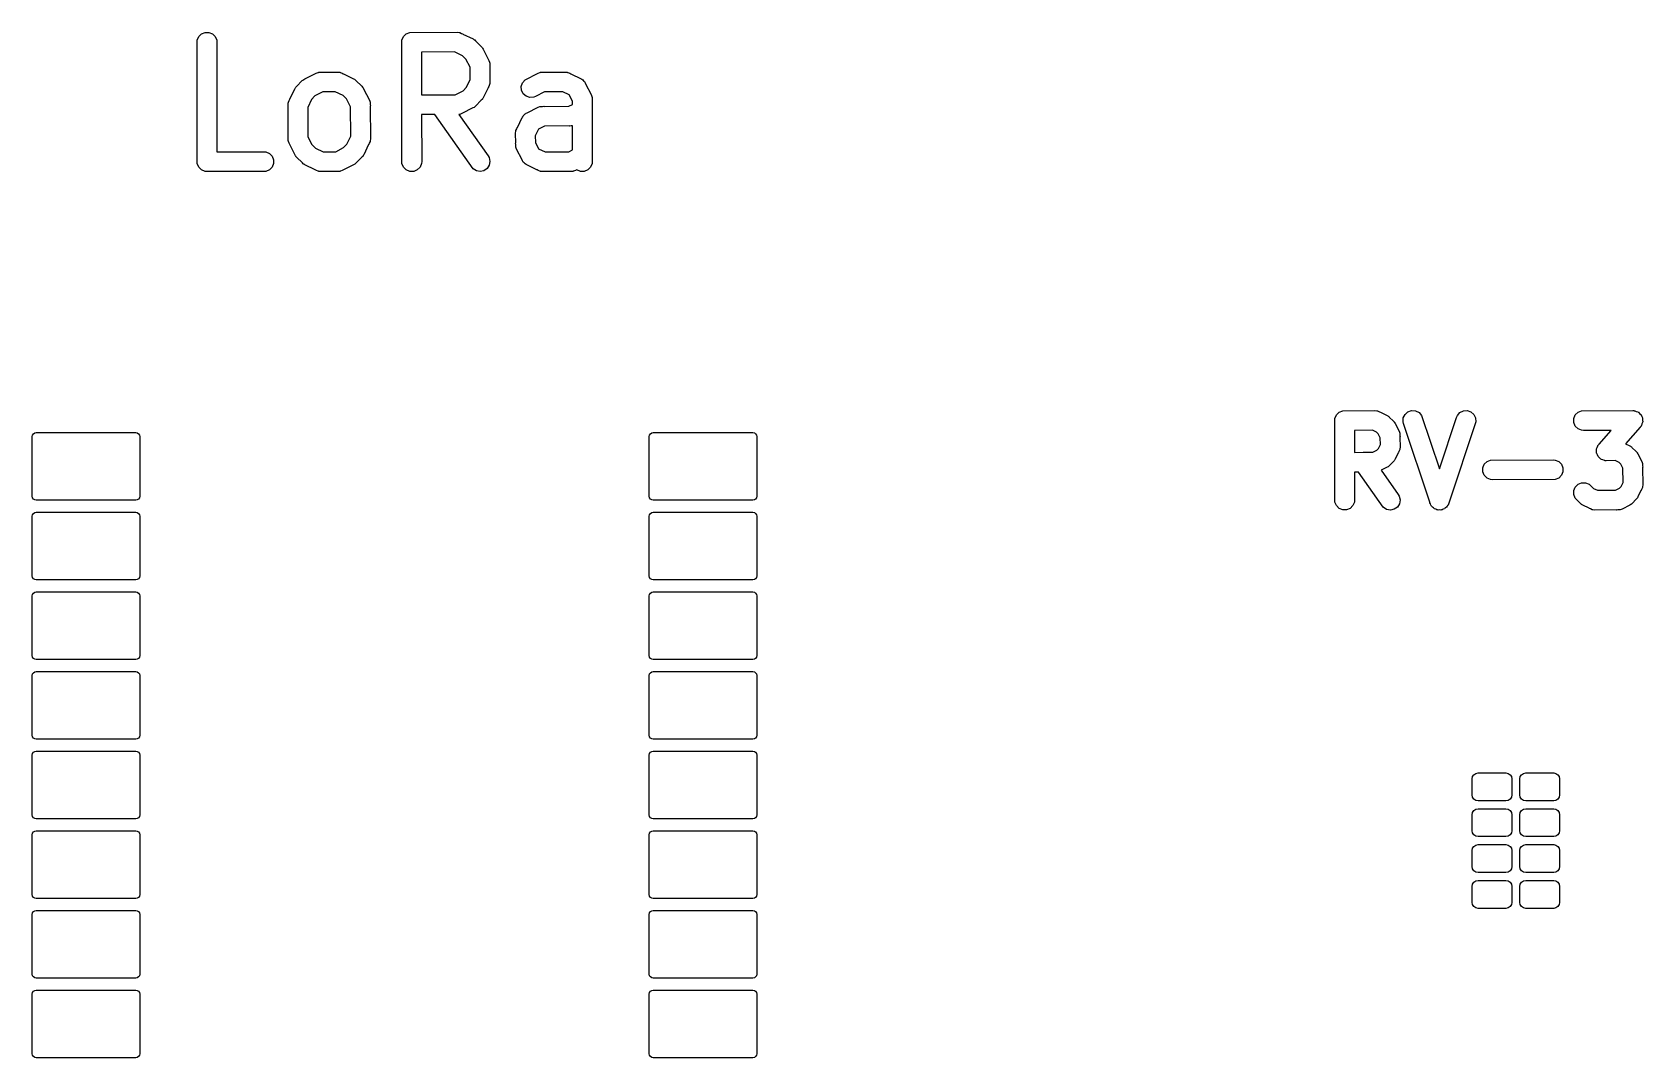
# Model space of a CAD drawing. Extents: x 63.6 to 142.2, y 84.8 to 149.3.
# Drawn here: x 63.56 to 104.01, y 123.51 to 149.26 of the extents above; entities that cross this region are included whole.
import ezdxf

# ---------------------------------------------------------------- set-up
doc = ezdxf.new("R2010")
doc.units = 0
doc.layers.add('BLACK', color=7, linetype='CONTINUOUS')

msp = doc.modelspace()

# ---------------------------------------------------------------- linework, layer by layer
at = {"layer": 'BLACK', "linetype": 'CONTINUOUS'}
for p, q in [((67.696832, 149.011343), (67.701636, 149.060116)), ((67.701636, 145.96257), (67.696832, 149.011343)), ((67.701636, 149.060116), (67.738965, 149.150236)), ((67.738965, 149.150236), (67.807939, 149.21921)), ((67.807939, 149.21921), (67.898059, 149.256539)), ((67.898059, 149.256539), (67.995605, 149.256539)), ((67.995605, 149.256539), (68.085725, 149.21921)), ((68.085725, 149.21921), (68.154699, 149.150236)), ((68.154699, 149.150236), (68.192028, 149.060116)), ((68.192028, 149.060116), (68.196444, 146.25751)), ((72.839689, 149.011343), (72.844493, 149.060116)), ((72.844493, 145.96257), (72.839689, 149.011343)), ((72.844493, 149.060116), (72.881822, 149.150236)), ((72.881822, 149.150236), (72.950796, 149.21921)), ((72.950796, 149.21921), (73.040916, 149.256539)), ((73.040916, 149.256539), (74.232546, 149.261343)), ((74.232546, 149.261343), (74.281319, 149.256539)), ((74.281319, 149.256539), (74.289617, 149.253102)), ((74.289617, 149.253102), (74.298577, 149.252465)), ((74.298577, 149.252465), (74.342762, 149.231089)), ((74.342762, 149.231089), (74.371439, 149.21921)), ((74.371439, 149.21921), (74.375304, 149.215345)), ((74.375304, 149.215345), (74.630064, 149.092093)), ((74.630064, 149.092093), (74.651056, 149.078879)), ((74.651056, 149.078879), (74.657153, 149.076353)), ((74.657153, 149.076353), (74.661095, 149.072559)), ((74.661095, 149.072559), (74.67154, 149.065984)), ((74.67154, 149.065984), (74.689783, 149.044949)), ((74.689783, 149.044949), (74.837894, 148.902406)), ((74.837894, 148.902406), (74.853627, 148.883235)), ((74.853627, 148.883235), (74.858616, 148.878908)), ((74.858616, 148.878908), (74.861056, 148.874182)), ((74.861056, 148.874182), (74.868985, 148.864521)), ((74.166325, 148.765684), (73.335354, 148.762334)), ((73.335354, 148.762334), (73.337049, 147.686305)), ((74.363979, 148.67006), (74.166325, 148.765684)), ((74.452432, 148.584932), (74.363979, 148.67006)), ((74.554504, 148.387277), (74.452432, 148.584932)), ((74.868985, 148.864521), (74.880897, 148.835761)), ((74.880897, 148.835761), (75.027582, 148.551718)), ((75.027582, 148.551718), (75.045097, 148.505946)), ((75.045097, 148.505946), (75.045733, 148.496987)), ((75.045733, 148.496987), (75.049171, 148.488688)), ((75.049171, 148.488688), (75.04964, 148.442012)), ((70.341483, 148.045262), (70.360654, 148.060996)), ((70.360654, 148.060996), (70.364981, 148.065984)), ((70.364981, 148.065984), (70.369707, 148.068425)), ((70.369707, 148.068425), (70.379368, 148.076353)), ((70.379368, 148.076353), (70.408128, 148.088267)), ((70.408128, 148.088267), (70.692172, 148.23495)), ((70.692172, 148.23495), (70.737944, 148.252465)), ((70.737944, 148.252465), (70.746903, 148.253102)), ((70.746903, 148.253102), (70.755202, 148.256539)), ((70.755202, 148.256539), (70.801878, 148.257009)), ((70.801878, 148.257009), (70.835244, 148.25938)), ((70.835244, 148.25938), (70.841171, 148.257405)), ((70.841171, 148.257405), (71.232546, 148.261343)), ((71.232546, 148.261343), (71.281319, 148.256539)), ((71.281319, 148.256539), (71.289617, 148.253102)), ((71.289617, 148.253102), (71.298577, 148.252465)), ((71.298577, 148.252465), (71.342761, 148.231089)), ((71.342761, 148.231089), (71.371439, 148.21921)), ((71.371439, 148.21921), (71.375304, 148.215345)), ((71.375304, 148.215345), (71.630063, 148.092093)), ((71.630063, 148.092093), (71.651052, 148.07888)), ((71.651052, 148.07888), (71.657151, 148.076354)), ((71.657151, 148.076354), (71.661094, 148.072559)), ((71.661094, 148.072559), (71.671539, 148.065984)), ((71.671539, 148.065984), (71.689781, 148.044951)), ((74.46269, 147.87991), (74.557635, 148.07616)), ((74.557635, 148.07616), (74.554504, 148.387277)), ((75.04964, 148.442012), (75.052012, 148.408646)), ((75.052012, 148.408646), (75.050036, 148.402719)), ((75.050036, 148.402719), (75.053975, 148.011343)), ((75.872499, 147.992293), (75.93641, 148.065984)), ((75.93641, 148.065984), (76.263601, 148.23495)), ((76.263601, 148.23495), (76.309373, 148.252465)), ((76.309373, 148.252465), (76.318332, 148.253102)), ((76.318332, 148.253102), (76.326631, 148.256539)), ((76.326631, 148.256539), (76.371598, 148.256888)), ((76.371598, 148.256888), (76.406673, 148.25938)), ((76.406673, 148.25938), (76.413184, 148.25721)), ((76.413184, 148.25721), (76.946832, 148.261343)), ((76.946832, 148.261343), (76.995605, 148.256539)), ((76.995605, 148.256539), (77.003903, 148.253102)), ((77.003903, 148.253102), (77.012863, 148.252465)), ((77.012863, 148.252465), (77.057047, 148.231089)), ((77.057047, 148.231089), (77.085725, 148.21921)), ((77.085725, 148.21921), (77.08959, 148.215345)), ((77.08959, 148.215345), (77.344349, 148.092093)), ((77.344349, 148.092093), (77.352503, 148.08696)), ((77.352503, 148.08696), (77.356352, 148.085677)), ((77.356352, 148.085677), (77.361145, 148.08152)), ((77.361145, 148.08152), (77.385825, 148.065984)), ((77.385825, 148.065984), (77.406364, 148.042303)), ((70.028544, 147.582674), (70.151796, 147.837432)), ((70.151796, 147.837432), (70.16501, 147.858425)), ((70.16501, 147.858425), (70.167536, 147.864521)), ((70.167536, 147.864521), (70.17133, 147.868464)), ((70.17133, 147.868464), (70.177905, 147.878908)), ((70.177905, 147.878908), (70.19894, 147.897152)), ((70.19894, 147.897152), (70.341483, 148.045262)), ((70.658957, 147.659801), (70.573829, 147.571348)), ((70.856613, 147.761873), (70.658957, 147.659801)), ((71.167729, 147.765004), (70.856613, 147.761873)), ((71.36398, 147.670059), (71.167729, 147.765004)), ((71.452432, 147.584932), (71.36398, 147.670059)), ((71.689781, 148.044951), (71.837894, 147.902406)), ((71.837894, 147.902406), (71.853628, 147.883234)), ((71.853628, 147.883234), (71.858616, 147.878908)), ((71.858616, 147.878908), (71.861055, 147.874184)), ((71.861055, 147.874184), (71.868985, 147.864522)), ((71.868985, 147.864522), (71.880899, 147.835757)), ((71.880899, 147.835757), (72.027582, 147.551718)), ((73.337049, 147.686305), (73.790784, 147.688135)), ((73.790784, 147.688135), (73.798557, 147.689856)), ((73.798557, 147.689856), (73.807922, 147.688204)), ((73.807922, 147.688204), (74.180527, 147.689706)), ((74.180527, 147.689706), (74.377564, 147.791458)), ((74.377564, 147.791458), (74.46269, 147.87991)), ((75.007976, 147.868585), (74.884725, 147.613826)), ((75.011842, 147.87245), (75.007976, 147.868585)), ((75.02372, 147.901128), (75.011842, 147.87245)), ((75.045097, 147.945312), (75.02372, 147.901128)), ((75.045733, 147.954272), (75.045097, 147.945312)), ((75.049171, 147.96257), (75.045733, 147.954272)), ((75.053975, 148.011343), (75.049171, 147.96257)), ((75.841652, 147.899755), (75.872499, 147.992293)), ((75.848567, 147.802455), (75.841652, 147.899755)), ((75.892191, 147.715207), (75.848567, 147.802455)), ((75.965882, 147.651296), (75.892191, 147.715207)), ((76.427802, 147.761749), (76.201492, 147.644879)), ((76.88148, 147.765264), (76.427802, 147.761749)), ((77.045483, 147.685919), (76.88148, 147.765264)), ((77.125557, 147.530861), (77.045483, 147.685919)), ((77.406364, 148.042303), (77.430044, 148.021765)), ((77.430044, 148.021765), (77.43868, 148.005042)), ((77.43868, 148.005042), (77.449737, 147.992293)), ((77.449737, 147.992293), (77.457881, 147.967861)), ((77.457881, 147.967861), (77.59901, 147.694576)), ((77.59901, 147.694576), (77.616526, 147.648804)), ((69.982546, 147.439915), (69.98735, 147.488688)), ((69.986887, 146.621178), (69.982546, 147.439915)), ((69.98735, 147.488688), (69.990787, 147.496987)), ((69.990787, 147.496987), (69.991424, 147.505946)), ((69.991424, 147.505946), (70.0128, 147.550131)), ((70.0128, 147.550131), (70.024679, 147.578808)), ((70.024679, 147.578808), (70.028544, 147.582674)), ((70.573829, 147.571348), (70.47835, 147.373994)), ((70.47835, 147.373994), (70.482269, 146.634921)), ((71.554251, 147.387767), (71.452432, 147.584932)), ((71.55817, 146.648694), (71.554251, 147.387767)), ((72.027582, 147.551718), (72.045097, 147.505946)), ((72.045097, 147.505946), (72.045733, 147.496987)), ((72.045733, 147.496987), (72.049171, 147.488688)), ((72.049171, 147.488688), (72.0494, 147.445391)), ((72.0494, 147.445391), (72.052012, 147.408646)), ((72.052012, 147.408646), (72.049633, 147.40151)), ((72.049633, 147.40151), (72.053975, 146.582772)), ((74.628392, 147.362992), (74.344349, 147.216308)), ((74.657153, 147.374905), (74.628392, 147.362992)), ((74.666814, 147.382834), (74.657153, 147.374905)), ((74.67154, 147.385274), (74.666814, 147.382834)), ((74.675865, 147.390262), (74.67154, 147.385274)), ((74.695038, 147.405995), (74.675865, 147.390262)), ((74.837581, 147.554108), (74.695038, 147.405995)), ((74.858616, 147.57235), (74.837581, 147.554108)), ((74.86519, 147.582795), (74.858616, 147.57235)), ((74.868985, 147.586737), (74.86519, 147.582795)), ((74.87151, 147.592834), (74.868985, 147.586737)), ((74.884725, 147.613826), (74.87151, 147.592834)), ((76.05842, 147.620449), (75.965882, 147.651296)), ((75.990315, 147.236679), (76.263601, 147.377807)), ((76.15572, 147.627364), (76.05842, 147.620449)), ((76.201492, 147.644879), (76.15572, 147.627364)), ((76.263601, 147.377807), (76.309373, 147.395322)), ((76.309373, 147.395322), (76.318332, 147.395959)), ((76.318332, 147.395959), (76.326631, 147.399396)), ((76.326631, 147.399396), (76.370592, 147.399673)), ((76.370592, 147.399673), (76.406673, 147.402237)), ((76.406673, 147.402237), (76.413554, 147.399944)), ((76.413554, 147.399944), (77.037438, 147.403872)), ((77.037438, 147.403872), (77.125799, 147.449503)), ((77.125799, 147.449503), (77.125557, 147.530861)), ((77.616526, 147.648804), (77.617162, 147.639844)), ((77.617162, 147.639844), (77.6206, 147.631545)), ((77.6206, 147.631545), (77.620723, 147.589735)), ((77.620723, 147.589735), (77.623441, 147.551504)), ((77.623441, 147.551504), (77.62086, 147.543762)), ((77.62086, 147.543762), (77.621608, 147.291581)), ((77.621608, 147.291581), (77.623441, 147.265789)), ((77.623441, 147.265789), (77.621699, 147.260566)), ((77.621699, 147.260566), (77.625404, 146.011343)), ((73.672583, 147.192265), (73.33783, 147.190916)), ((73.33783, 147.190916), (73.339689, 146.011343)), ((74.631072, 145.830776), (73.672583, 147.192265)), ((74.281319, 147.194719), (74.276628, 147.194701)), ((74.276628, 147.194701), (75.008783, 146.154709)), ((74.289617, 147.198157), (74.281319, 147.194719)), ((74.298577, 147.198793), (74.289617, 147.198157)), ((74.344349, 147.216308), (74.298577, 147.198793)), ((75.727086, 146.835845), (75.738965, 146.864522)), ((75.738965, 146.864522), (75.74283, 146.868388)), ((75.74283, 146.868388), (75.866082, 147.123146)), ((75.866082, 147.123146), (75.871216, 147.131303)), ((75.871216, 147.131303), (75.872499, 147.13515)), ((75.872499, 147.13515), (75.876655, 147.139943)), ((75.876655, 147.139943), (75.892191, 147.164622)), ((75.892191, 147.164622), (75.915873, 147.185162)), ((75.915873, 147.185162), (75.93641, 147.208841)), ((75.93641, 147.208841), (75.953133, 147.217478)), ((75.953133, 147.217478), (75.965882, 147.228534)), ((75.965882, 147.228534), (75.990315, 147.236679)), ((76.427653, 146.904529), (76.272255, 146.82428)), ((77.051539, 146.908457), (76.427653, 146.904529)), ((77.058421, 146.906163), (77.051539, 146.908457)), ((77.094501, 146.908728), (77.058421, 146.906163)), ((77.127401, 146.908935), (77.094501, 146.908728)), ((77.129182, 146.308392), (77.127401, 146.908935)), ((69.984509, 146.614041), (69.986887, 146.621178)), ((69.98712, 146.577297), (69.984509, 146.614041)), ((69.98735, 146.533999), (69.98712, 146.577297)), ((69.990787, 146.525701), (69.98735, 146.533999)), ((69.991424, 146.516741), (69.990787, 146.525701)), ((70.008939, 146.470969), (69.991424, 146.516741)), ((70.15562, 146.186932), (70.008939, 146.470969)), ((70.482269, 146.634921), (70.584088, 146.437756)), ((71.377563, 146.362886), (71.46269, 146.451338)), ((71.46269, 146.451338), (71.55817, 146.648694)), ((72.007976, 146.440014), (71.884725, 146.185255)), ((72.011842, 146.443879), (72.007976, 146.440014)), ((72.02372, 146.472557), (72.011842, 146.443879)), ((72.045097, 146.516741), (72.02372, 146.472557)), ((72.045733, 146.525701), (72.045097, 146.516741)), ((72.049171, 146.533999), (72.045733, 146.525701)), ((72.053975, 146.582772), (72.049171, 146.533999)), ((75.696832, 146.725629), (75.701636, 146.774402)), ((75.700416, 146.476049), (75.696832, 146.725629)), ((75.698795, 146.471184), (75.700416, 146.476049)), ((75.700914, 146.441357), (75.698795, 146.471184)), ((75.701636, 146.391142), (75.700914, 146.441357)), ((75.701636, 146.774402), (75.705073, 146.782701)), ((75.705073, 146.782701), (75.70571, 146.79166)), ((75.70571, 146.79166), (75.727086, 146.835845)), ((76.272255, 146.82428), (76.193645, 146.661794)), ((76.193645, 146.661794), (76.196069, 146.493004)), ((76.196069, 146.493004), (76.276752, 146.336767)), ((68.196444, 146.25751), (69.375404, 146.261343)), ((69.375404, 146.261343), (69.424177, 146.256539)), ((69.424177, 146.256539), (69.514297, 146.21921)), ((69.514297, 146.21921), (69.583271, 146.150236)), ((69.583271, 146.150236), (69.6206, 146.060116)), ((69.6206, 146.060116), (69.6206, 145.96257)), ((70.167535, 146.158167), (70.15562, 146.186932)), ((70.175464, 146.148505), (70.167535, 146.158167)), ((70.177905, 146.143779), (70.175464, 146.148505)), ((70.182893, 146.139453), (70.177905, 146.143779)), ((70.198626, 146.120282), (70.182893, 146.139453)), ((70.346742, 145.977732), (70.198626, 146.120282)), ((70.584088, 146.437756), (70.67254, 146.352628)), ((70.67254, 146.352628), (70.86879, 146.257683)), ((70.86879, 146.257683), (71.179907, 146.260814)), ((71.179907, 146.260814), (71.377563, 146.362886)), ((71.837586, 146.125541), (71.695037, 145.977423)), ((71.858616, 146.143779), (71.837586, 146.125541)), ((71.865189, 146.154221), (71.858616, 146.143779)), ((71.868986, 146.158166), (71.865189, 146.154221)), ((71.871513, 146.164267), (71.868986, 146.158166)), ((71.884725, 146.185255), (71.871513, 146.164267)), ((75.008783, 146.154709), (75.032817, 146.111997)), ((75.032817, 146.111997), (75.053916, 146.016761)), ((75.705073, 146.382844), (75.701636, 146.391142)), ((75.70571, 146.373884), (75.705073, 146.382844)), ((75.723225, 146.328112), (75.70571, 146.373884)), ((75.864355, 146.054823), (75.723225, 146.328112)), ((75.872499, 146.030393), (75.864355, 146.054823)), ((76.276752, 146.336767), (76.441093, 146.25726)), ((76.441093, 146.25726), (77.037439, 146.261015)), ((77.037439, 146.261015), (77.129182, 146.308392)), ((67.738965, 145.87245), (67.701636, 145.96257)), ((67.807939, 145.803476), (67.738965, 145.87245)), ((67.898059, 145.766147), (67.807939, 145.803476)), ((67.946832, 145.761343), (67.898059, 145.766147)), ((69.424177, 145.766147), (67.946832, 145.761343)), ((69.514297, 145.803476), (69.424177, 145.766147)), ((69.583271, 145.87245), (69.514297, 145.803476)), ((69.6206, 145.96257), (69.583271, 145.87245)), ((70.364981, 145.956702), (70.346742, 145.977732)), ((70.375422, 145.950129), (70.364981, 145.956702)), ((70.379367, 145.946333), (70.375422, 145.950129)), ((70.385466, 145.943807), (70.379367, 145.946333)), ((70.406457, 145.930593), (70.385466, 145.943807)), ((70.661216, 145.807342), (70.406457, 145.930593)), ((70.665082, 145.803476), (70.661216, 145.807342)), ((70.693758, 145.791598), (70.665082, 145.803476)), ((70.737944, 145.770221), (70.693758, 145.791598)), ((70.746903, 145.769585), (70.737944, 145.770221)), ((70.755202, 145.766147), (70.746903, 145.769585)), ((70.803975, 145.761343), (70.755202, 145.766147)), ((71.195349, 145.765282), (70.803975, 145.761343)), ((71.201277, 145.763306), (71.195349, 145.765282)), ((71.234642, 145.765678), (71.201277, 145.763306)), ((71.281319, 145.766147), (71.234642, 145.765678)), ((71.289617, 145.769585), (71.281319, 145.766147)), ((71.298577, 145.770221), (71.289617, 145.769585)), ((71.344349, 145.787736), (71.298577, 145.770221)), ((71.628391, 145.934421), (71.344349, 145.787736)), ((71.657152, 145.946333), (71.628391, 145.934421)), ((71.666813, 145.954262), (71.657152, 145.946333)), ((71.671539, 145.956702), (71.666813, 145.954262)), ((71.675864, 145.96169), (71.671539, 145.956702)), ((71.695037, 145.977423), (71.675864, 145.96169)), ((72.881822, 145.87245), (72.844493, 145.96257)), ((72.950796, 145.803476), (72.881822, 145.87245)), ((73.040916, 145.766147), (72.950796, 145.803476)), ((73.138462, 145.766147), (73.040916, 145.766147)), ((73.228582, 145.803476), (73.138462, 145.766147)), ((73.297556, 145.87245), (73.228582, 145.803476)), ((73.334885, 145.96257), (73.297556, 145.87245)), ((73.339689, 146.011343), (73.334885, 145.96257)), ((74.713334, 145.778354), (74.631072, 145.830776)), ((74.809393, 145.761402), (74.713334, 145.778354)), ((74.904629, 145.782501), (74.809393, 145.761402)), ((74.984542, 145.83844), (74.904629, 145.782501)), ((75.036964, 145.920702), (74.984542, 145.83844)), ((75.053916, 146.016761), (75.036964, 145.920702)), ((75.883553, 146.017647), (75.872499, 146.030393)), ((75.892191, 146.000921), (75.883553, 146.017647)), ((75.915873, 145.980382), (75.892191, 146.000921)), ((75.93641, 145.956702), (75.915873, 145.980382)), ((75.961086, 145.941169), (75.93641, 145.956702)), ((75.965882, 145.937009), (75.961086, 145.941169)), ((75.969732, 145.935726), (75.965882, 145.937009)), ((75.977886, 145.930593), (75.969732, 145.935726)), ((76.232645, 145.807342), (75.977886, 145.930593)), ((76.236511, 145.803476), (76.232645, 145.807342)), ((76.265187, 145.791598), (76.236511, 145.803476)), ((76.309373, 145.770221), (76.265187, 145.791598)), ((76.318332, 145.769585), (76.309373, 145.770221)), ((76.326631, 145.766147), (76.318332, 145.769585)), ((76.375404, 145.761343), (76.326631, 145.766147)), ((77.051538, 145.7656), (76.375404, 145.761343)), ((77.05842, 145.763306), (77.051538, 145.7656)), ((77.0945, 145.765871), (77.05842, 145.763306)), ((77.138462, 145.766147), (77.0945, 145.765871)), ((77.14676, 145.769585), (77.138462, 145.766147)), ((77.15572, 145.770221), (77.14676, 145.769585)), ((77.201492, 145.787736), (77.15572, 145.770221)), ((77.234965, 145.805022), (77.201492, 145.787736)), ((77.236511, 145.803476), (77.234965, 145.805022)), ((77.326631, 145.766147), (77.236511, 145.803476)), ((77.424177, 145.766147), (77.326631, 145.766147)), ((77.514297, 145.803476), (77.424177, 145.766147)), ((77.583271, 145.87245), (77.514297, 145.803476)), ((77.6206, 145.96257), (77.583271, 145.87245)), ((77.625404, 146.011343), (77.6206, 145.96257)), ((96.276741, 139.559535), (96.31407, 139.649655)), ((96.31407, 139.649655), (96.383044, 139.718629)), ((96.383044, 139.718629), (96.473164, 139.755958)), ((96.473164, 139.755958), (97.283842, 139.760762)), ((97.283842, 139.760762), (97.332615, 139.755958)), ((97.332615, 139.755958), (97.340913, 139.752521)), ((97.340913, 139.752521), (97.349873, 139.751884)), ((97.349873, 139.751884), (97.398636, 139.728611)), ((97.398636, 139.728611), (97.422735, 139.718629)), ((97.422735, 139.718629), (97.425641, 139.715723)), ((97.425641, 139.715723), (97.586122, 139.639131)), ((97.586122, 139.639131), (97.607115, 139.625916)), ((97.607115, 139.625916), (97.61321, 139.623391)), ((97.61321, 139.623391), (97.617317, 139.619493)), ((97.617317, 139.619493), (97.627597, 139.613022)), ((97.627597, 139.613022), (97.643689, 139.594468)), ((97.643689, 139.594468), (97.746333, 139.497063)), ((97.988186, 139.479494), (97.995101, 139.576794)), ((97.995101, 139.576794), (98.038724, 139.66404)), ((98.038724, 139.66404), (98.112415, 139.727952)), ((98.112415, 139.727952), (98.204955, 139.758799)), ((98.204955, 139.758799), (98.302255, 139.751884)), ((98.302255, 139.751884), (98.389501, 139.708261)), ((98.389501, 139.708261), (98.453413, 139.63457)), ((98.453413, 139.63457), (98.903619, 138.29391)), ((98.903619, 138.29391), (99.332385, 139.589819)), ((99.332385, 139.589819), (99.352366, 139.63457)), ((99.352366, 139.63457), (99.416278, 139.708261)), ((99.416278, 139.708261), (99.503524, 139.751884)), ((99.503524, 139.751884), (99.600824, 139.758799)), ((99.600824, 139.758799), (99.693364, 139.727952)), ((99.693364, 139.727952), (99.767055, 139.66404)), ((99.767055, 139.66404), (99.810678, 139.576794)), ((99.810678, 139.576794), (99.817593, 139.479494)), ((102.276741, 139.559535), (102.31407, 139.649655)), ((102.31407, 139.649655), (102.383044, 139.718629)), ((102.383044, 139.718629), (102.473164, 139.755958)), ((102.473164, 139.755958), (103.760032, 139.760762)), ((103.760032, 139.760762), (103.785823, 139.758222)), ((103.785823, 139.758222), (103.792386, 139.758659)), ((103.792386, 139.758659), (103.796907, 139.75713)), ((103.796907, 139.75713), (103.808805, 139.755958)), ((103.808805, 139.755958), (103.846325, 139.740417)), ((103.846325, 139.740417), (103.884789, 139.727408)), ((103.884789, 139.727408), (103.891133, 139.721857)), ((103.891133, 139.721857), (103.898925, 139.718629)), ((103.898925, 139.718629), (103.927646, 139.689908)), ((103.927646, 139.689908), (103.9582, 139.663173)), ((103.9582, 139.663173), (103.961936, 139.655618)), ((103.961936, 139.655618), (103.967899, 139.649655)), ((103.967899, 139.649655), (103.98344, 139.612135)), ((103.98344, 139.612135), (104.001441, 139.575736)), ((104.001441, 139.575736), (104.002001, 139.567324)), ((104.002001, 139.567324), (104.005228, 139.559535)), ((63.565012, 139.144868), (63.586689, 139.177311)), ((63.586689, 139.177311), (63.619132, 139.198988)), ((63.619132, 139.198988), (63.6574, 139.2066)), ((63.6574, 139.2066), (66.1574, 139.2066)), ((66.1574, 139.2066), (66.195668, 139.198988)), ((66.195668, 139.198988), (66.228111, 139.177311)), ((66.228111, 139.177311), (66.249788, 139.144868)), ((79.065012, 139.144868), (79.086689, 139.177311)), ((79.086689, 139.177311), (79.119132, 139.198988)), ((79.119132, 139.198988), (79.1574, 139.2066)), ((79.1574, 139.2066), (81.6574, 139.2066)), ((81.6574, 139.2066), (81.695668, 139.198988)), ((81.695668, 139.198988), (81.728111, 139.177311)), ((81.728111, 139.177311), (81.749788, 139.144868)), ((96.271937, 139.510762), (96.276741, 139.559535)), ((96.276741, 137.461989), (96.271937, 139.510762)), ((97.218688, 139.264891), (96.76783, 139.26222)), ((96.76783, 139.26222), (96.769124, 138.710093)), ((97.321899, 139.215632), (97.218688, 139.264891)), ((97.362232, 139.177357), (97.321899, 139.215632)), ((97.415575, 139.075394), (97.362232, 139.177357)), ((97.746333, 139.497063), (97.762068, 139.477889)), ((97.762068, 139.477889), (97.767054, 139.473565)), ((97.767054, 139.473565), (97.76958, 139.468736)), ((97.76958, 139.468736), (97.777424, 139.459178)), ((97.777424, 139.459178), (97.788233, 139.433081)), ((97.788233, 139.433081), (97.888401, 139.241613)), ((97.888401, 139.241613), (97.905916, 139.195841)), ((97.905916, 139.195841), (97.906552, 139.186882)), ((97.906552, 139.186882), (97.90999, 139.178583)), ((97.90999, 139.178583), (97.910711, 139.128369)), ((97.999052, 139.431705), (97.988186, 139.479494)), ((98.66055, 137.461843), (97.999052, 139.431705)), ((99.817593, 139.479494), (99.14006, 137.431705)), ((102.276741, 139.461989), (102.276741, 139.559535)), ((102.31407, 139.371869), (102.276741, 139.461989)), ((102.383044, 139.302895), (102.31407, 139.371869)), ((102.473164, 139.265566), (102.383044, 139.302895)), ((102.521937, 139.260762), (102.473164, 139.265566)), ((103.214632, 139.263348), (102.521937, 139.260762)), ((102.911652, 138.913906), (103.214632, 139.263348)), ((103.94175, 139.345721), (103.578225, 138.92645)), ((103.967899, 139.371869), (103.94175, 139.345721)), ((103.971079, 139.379547), (103.967899, 139.371869)), ((103.976678, 139.386004), (103.971079, 139.379547)), ((103.989687, 139.424472), (103.976678, 139.386004)), ((104.005228, 139.461989), (103.989687, 139.424472)), ((104.005228, 139.559535), (104.005228, 139.518927)), ((104.005228, 139.518927), (104.007929, 139.478408)), ((104.007929, 139.478408), (104.005228, 139.470422)), ((104.005228, 139.470422), (104.005228, 139.461989)), ((63.5574, 139.1066), (63.565012, 139.144868)), ((63.5574, 137.6066), (63.5574, 139.1066)), ((66.249788, 139.144868), (66.2574, 139.1066)), ((66.2574, 139.1066), (66.2574, 137.6066)), ((79.0574, 139.1066), (79.065012, 139.144868)), ((79.0574, 137.6066), (79.0574, 139.1066)), ((81.749788, 139.144868), (81.7574, 139.1066)), ((81.7574, 139.1066), (81.7574, 137.6066)), ((97.230313, 138.712826), (97.331389, 138.765705)), ((97.331389, 138.765705), (97.369662, 138.806036)), ((97.369662, 138.806036), (97.417989, 138.907296)), ((97.417989, 138.907296), (97.415575, 139.075394)), ((97.905916, 138.778065), (97.882643, 138.729303)), ((97.906552, 138.787025), (97.905916, 138.778065)), ((97.90999, 138.795323), (97.906552, 138.787025)), ((97.914794, 138.844096), (97.90999, 138.795323)), ((97.910711, 139.128369), (97.912831, 139.098541)), ((97.912831, 139.098541), (97.911209, 139.093677)), ((97.911209, 139.093677), (97.914794, 138.844096)), ((102.845467, 138.781212), (102.848169, 138.789202)), ((102.848169, 138.740685), (102.845467, 138.781212)), ((102.848169, 138.797631), (102.863708, 138.835146)), ((102.848169, 138.789202), (102.848169, 138.797631)), ((102.863708, 138.835146), (102.876719, 138.873615)), ((102.876719, 138.873615), (102.882317, 138.880072)), ((102.882317, 138.880072), (102.885498, 138.887751)), ((102.885498, 138.887751), (102.911652, 138.913906)), ((103.578225, 138.92645), (103.68136, 138.877227)), ((103.68136, 138.877227), (103.702351, 138.864013)), ((103.702351, 138.864013), (103.708449, 138.861487)), ((103.708449, 138.861487), (103.712558, 138.857588)), ((103.712558, 138.857588), (103.722835, 138.851118)), ((103.722835, 138.851118), (103.738926, 138.832565)), ((103.738926, 138.832565), (103.841572, 138.735156)), ((96.769124, 138.710093), (96.984981, 138.711372)), ((96.984981, 138.711372), (96.992709, 138.713084)), ((96.992709, 138.713084), (97.001843, 138.711472)), ((97.001843, 138.711472), (97.230313, 138.712826)), ((97.613211, 138.350514), (97.587115, 138.339705)), ((97.622766, 138.358356), (97.613211, 138.350514)), ((97.627597, 138.360883), (97.622766, 138.358356)), ((97.631921, 138.365869), (97.627597, 138.360883)), ((97.651096, 138.381605), (97.631921, 138.365869)), ((97.748505, 138.484254), (97.651096, 138.381605)), ((97.767054, 138.500341), (97.748505, 138.484254)), ((97.773522, 138.510617), (97.767054, 138.500341)), ((97.777425, 138.514729), (97.773522, 138.510617)), ((97.779952, 138.520832), (97.777425, 138.514729)), ((97.793163, 138.541817), (97.779952, 138.520832)), ((97.869754, 138.702297), (97.793163, 138.541817)), ((97.872661, 138.705203), (97.869754, 138.702297)), ((97.882643, 138.729303), (97.872661, 138.705203)), ((99.991027, 138.32144), (100.028356, 138.41156)), ((100.028356, 138.41156), (100.09733, 138.480534)), ((100.09733, 138.480534), (100.18745, 138.517863)), ((100.18745, 138.517863), (101.760033, 138.522667)), ((101.760033, 138.522667), (101.808806, 138.517863)), ((101.808806, 138.517863), (101.898926, 138.480534)), ((101.898926, 138.480534), (101.9679, 138.41156)), ((101.9679, 138.41156), (102.005229, 138.32144)), ((102.848169, 138.700085), (102.848169, 138.740685)), ((102.851395, 138.692297), (102.848169, 138.700085)), ((102.851956, 138.683884), (102.851395, 138.692297)), ((102.869956, 138.647486), (102.851956, 138.683884)), ((102.885498, 138.609965), (102.869956, 138.647486)), ((102.89146, 138.604003), (102.885498, 138.609965)), ((102.895197, 138.596447), (102.89146, 138.604003)), ((102.92575, 138.569713), (102.895197, 138.596447)), ((102.954472, 138.540991), (102.92575, 138.569713)), ((102.962263, 138.537764), (102.954472, 138.540991)), ((102.968608, 138.532212), (102.962263, 138.537764)), ((103.007077, 138.519202), (102.968608, 138.532212)), ((103.044592, 138.503662), (103.007077, 138.519202)), ((103.056485, 138.502491), (103.044592, 138.503662)), ((103.061011, 138.50096), (103.056485, 138.502491)), ((103.067578, 138.501398), (103.061011, 138.50096)), ((103.093365, 138.498858), (103.067578, 138.501398)), ((103.315881, 138.502054), (103.093365, 138.498858)), ((103.417136, 138.453729), (103.315881, 138.502054)), ((103.45747, 138.415453), (103.417136, 138.453729)), ((103.510524, 138.314041), (103.45747, 138.415453)), ((103.841572, 138.735156), (103.857305, 138.715985)), ((103.857305, 138.715985), (103.862292, 138.71166)), ((103.862292, 138.71166), (103.864818, 138.706831)), ((103.864818, 138.706831), (103.872663, 138.697272)), ((103.872663, 138.697272), (103.883473, 138.671172)), ((103.883473, 138.671172), (103.983639, 138.479708)), ((103.983639, 138.479708), (104.001154, 138.433936)), ((104.001154, 138.433936), (104.00179, 138.424977)), ((104.00179, 138.424977), (104.005228, 138.416678)), ((104.005228, 138.416678), (104.005648, 138.37069)), ((104.005648, 138.37069), (104.008069, 138.336636)), ((96.86715, 138.215189), (96.770286, 138.214615)), ((96.770286, 138.214615), (96.771937, 137.510762)), ((97.491891, 137.330195), (96.86715, 138.215189)), ((97.587115, 138.339705), (97.439975, 138.262728)), ((97.439975, 138.262728), (97.869602, 137.654128)), ((99.991027, 138.223894), (99.991027, 138.32144)), ((100.028356, 138.133774), (99.991027, 138.223894)), ((100.09733, 138.0648), (100.028356, 138.133774)), ((100.18745, 138.027471), (100.09733, 138.0648)), ((100.236223, 138.022667), (100.18745, 138.027471)), ((101.808806, 138.027471), (100.236223, 138.022667)), ((101.898926, 138.0648), (101.808806, 138.027471)), ((101.9679, 138.133774), (101.898926, 138.0648)), ((102.005229, 138.223894), (101.9679, 138.133774)), ((102.005229, 138.32144), (102.005229, 138.223894)), ((102.383046, 137.909107), (102.473166, 137.946436)), ((102.473166, 137.946436), (102.57071, 137.946435)), ((102.57071, 137.946435), (102.66083, 137.909106)), ((103.4649, 137.853655), (103.5138, 137.956115)), ((103.5138, 137.956115), (103.510524, 138.314041)), ((104.008069, 138.336636), (104.006016, 138.33048)), ((104.006016, 138.33048), (104.010032, 137.891715)), ((63.565012, 137.568332), (63.5574, 137.6066)), ((63.586689, 137.535889), (63.565012, 137.568332)), ((66.249788, 137.568332), (66.228111, 137.535889)), ((66.2574, 137.6066), (66.249788, 137.568332)), ((79.065012, 137.568332), (79.0574, 137.6066)), ((79.086689, 137.535889), (79.065012, 137.568332)), ((81.749788, 137.568332), (81.728111, 137.535889)), ((81.7574, 137.6066), (81.749788, 137.568332)), ((97.869602, 137.654128), (97.893636, 137.611417)), ((97.893636, 137.611417), (97.914735, 137.516181)), ((102.27674, 137.652468), (102.276741, 137.750012)), ((102.314069, 137.562348), (102.27674, 137.652468)), ((102.276741, 137.750012), (102.31407, 137.840132)), ((102.345159, 137.524463), (102.314069, 137.562348)), ((102.31407, 137.840132), (102.383046, 137.909107)), ((102.66083, 137.909106), (102.769591, 137.805894)), ((102.769591, 137.805894), (102.872377, 137.756838)), ((102.872377, 137.756838), (103.325362, 137.760346)), ((103.325362, 137.760346), (103.426627, 137.813324)), ((103.426627, 137.813324), (103.4649, 137.853655)), ((103.862292, 137.54796), (103.843743, 137.531873)), ((103.86876, 137.558236), (103.862292, 137.54796)), ((103.872663, 137.562348), (103.86876, 137.558236)), ((103.87519, 137.568451), (103.872663, 137.562348)), ((103.888401, 137.589436), (103.87519, 137.568451)), ((103.964992, 137.749916), (103.888401, 137.589436)), ((103.967899, 137.752822), (103.964992, 137.749916)), ((103.977881, 137.776922), (103.967899, 137.752822)), ((104.001154, 137.825684), (103.977881, 137.776922)), ((104.00179, 137.834644), (104.001154, 137.825684)), ((104.005228, 137.842942), (104.00179, 137.834644)), ((104.010032, 137.891715), (104.005228, 137.842942)), ((63.5574, 137.1066), (63.565012, 137.144868)), ((63.565012, 137.144868), (63.586689, 137.177311)), ((63.619132, 137.514212), (63.586689, 137.535889)), ((63.586689, 137.177311), (63.619132, 137.198988)), ((63.6574, 137.5066), (63.619132, 137.514212)), ((63.619132, 137.198988), (63.6574, 137.2066)), ((66.1574, 137.5066), (63.6574, 137.5066)), ((63.6574, 137.2066), (66.1574, 137.2066)), ((66.195668, 137.514212), (66.1574, 137.5066)), ((66.1574, 137.2066), (66.195668, 137.198988)), ((66.228111, 137.535889), (66.195668, 137.514212)), ((66.195668, 137.198988), (66.228111, 137.177311)), ((66.228111, 137.177311), (66.249788, 137.144868)), ((66.249788, 137.144868), (66.2574, 137.1066)), ((79.0574, 137.1066), (79.065012, 137.144868)), ((79.065012, 137.144868), (79.086689, 137.177311)), ((79.119132, 137.514212), (79.086689, 137.535889)), ((79.086689, 137.177311), (79.119132, 137.198988)), ((79.1574, 137.5066), (79.119132, 137.514212)), ((79.119132, 137.198988), (79.1574, 137.2066)), ((81.6574, 137.5066), (79.1574, 137.5066)), ((79.1574, 137.2066), (81.6574, 137.2066)), ((81.695668, 137.514212), (81.6574, 137.5066)), ((81.6574, 137.2066), (81.695668, 137.198988)), ((81.728111, 137.535889), (81.695668, 137.514212)), ((81.695668, 137.198988), (81.728111, 137.177311)), ((81.728111, 137.177311), (81.749788, 137.144868)), ((81.749788, 137.144868), (81.7574, 137.1066)), ((96.31407, 137.371869), (96.276741, 137.461989)), ((96.383044, 137.302895), (96.31407, 137.371869)), ((96.473164, 137.265566), (96.383044, 137.302895)), ((96.57071, 137.265566), (96.473164, 137.265566)), ((96.66083, 137.302895), (96.57071, 137.265566)), ((96.729804, 137.371869), (96.66083, 137.302895)), ((96.767133, 137.461989), (96.729804, 137.371869)), ((96.771937, 137.510762), (96.767133, 137.461989)), ((97.574152, 137.277773), (97.491891, 137.330195)), ((97.670212, 137.260821), (97.574152, 137.277773)), ((97.765448, 137.28192), (97.670212, 137.260821)), ((97.845361, 137.337859), (97.765448, 137.28192)), ((97.897783, 137.420121), (97.845361, 137.337859)), ((97.914735, 137.516181), (97.897783, 137.420121)), ((98.661767, 137.44473), (98.66055, 137.461843)), ((98.675562, 137.417139), (98.661767, 137.44473)), ((98.685699, 137.386954), (98.675562, 137.417139)), ((98.697401, 137.373461), (98.685699, 137.386954)), ((98.70539, 137.357484), (98.697401, 137.373461)), ((98.729071, 137.336945), (98.70539, 137.357484)), ((98.749611, 137.313263), (98.729071, 137.336945)), ((98.765587, 137.305275), (98.749611, 137.313263)), ((98.779081, 137.293572), (98.765587, 137.305275)), ((98.808817, 137.28366), (98.779081, 137.293572)), ((98.836857, 137.26964), (98.808817, 137.28366)), ((98.854675, 137.268374), (98.836857, 137.26964)), ((98.871621, 137.262725), (98.854675, 137.268374)), ((98.902889, 137.264948), (98.871621, 137.262725)), ((98.934157, 137.262725), (98.902889, 137.264948)), ((98.951102, 137.268374), (98.934157, 137.262725)), ((98.968921, 137.26964), (98.951102, 137.268374)), ((98.99696, 137.28366), (98.968921, 137.26964)), ((99.026697, 137.293572), (98.99696, 137.28366)), ((99.04019, 137.305275), (99.026697, 137.293572)), ((99.056167, 137.313263), (99.04019, 137.305275)), ((99.076706, 137.336945), (99.056167, 137.313263)), ((99.100388, 137.357484), (99.076706, 137.336945)), ((99.108376, 137.373461), (99.100388, 137.357484)), ((99.120079, 137.386954), (99.108376, 137.373461)), ((99.14006, 137.431705), (99.120079, 137.386954)), ((102.447806, 137.427054), (102.345159, 137.524463)), ((102.463896, 137.408502), (102.447806, 137.427054)), ((102.474171, 137.402034), (102.463896, 137.408502)), ((102.478282, 137.398133), (102.474171, 137.402034)), ((102.484381, 137.395607), (102.478282, 137.398133)), ((102.505372, 137.382393), (102.484381, 137.395607)), ((102.665851, 137.305802), (102.505372, 137.382393)), ((102.668758, 137.302895), (102.665851, 137.305802)), ((102.692857, 137.292913), (102.668758, 137.302895)), ((102.74162, 137.26964), (102.692857, 137.292913)), ((102.750579, 137.269004), (102.74162, 137.26964)), ((102.758878, 137.265566), (102.750579, 137.269004)), ((102.807651, 137.260762), (102.758878, 137.265566)), ((103.341299, 137.264896), (102.807651, 137.260762)), ((103.347811, 137.262725), (103.341299, 137.264896)), ((103.382885, 137.265218), (103.347811, 137.262725)), ((103.427853, 137.265566), (103.382885, 137.265218)), ((103.436151, 137.269004), (103.427853, 137.265566)), ((103.445111, 137.26964), (103.436151, 137.269004)), ((103.490883, 137.287155), (103.445111, 137.26964)), ((103.682353, 137.387324), (103.490883, 137.287155)), ((103.708449, 137.398133), (103.682353, 137.387324)), ((103.718004, 137.405975), (103.708449, 137.398133)), ((103.722835, 137.408502), (103.718004, 137.405975)), ((103.727159, 137.413488), (103.722835, 137.408502)), ((103.746334, 137.429224), (103.727159, 137.413488)), ((103.843743, 137.531873), (103.746334, 137.429224)), ((63.5574, 135.6066), (63.5574, 137.1066)), ((66.2574, 137.1066), (66.2574, 135.6066)), ((79.0574, 135.6066), (79.0574, 137.1066)), ((81.7574, 137.1066), (81.7574, 135.6066)), ((63.565012, 135.568332), (63.5574, 135.6066)), ((63.586689, 135.535889), (63.565012, 135.568332)), ((63.619132, 135.514212), (63.586689, 135.535889)), ((66.228111, 135.535889), (66.195668, 135.514212)), ((66.249788, 135.568332), (66.228111, 135.535889)), ((66.2574, 135.6066), (66.249788, 135.568332)), ((79.065012, 135.568332), (79.0574, 135.6066)), ((79.086689, 135.535889), (79.065012, 135.568332)), ((79.119132, 135.514212), (79.086689, 135.535889)), ((81.728111, 135.535889), (81.695668, 135.514212)), ((81.749788, 135.568332), (81.728111, 135.535889)), ((81.7574, 135.6066), (81.749788, 135.568332)), ((63.5574, 135.1066), (63.565012, 135.144868)), ((63.565012, 135.144868), (63.586689, 135.177311)), ((63.586689, 135.177311), (63.619132, 135.198988)), ((63.6574, 135.5066), (63.619132, 135.514212)), ((63.619132, 135.198988), (63.6574, 135.2066)), ((66.1574, 135.5066), (63.6574, 135.5066)), ((63.6574, 135.2066), (66.1574, 135.2066)), ((66.195668, 135.514212), (66.1574, 135.5066)), ((66.1574, 135.2066), (66.195668, 135.198988)), ((66.195668, 135.198988), (66.228111, 135.177311)), ((66.228111, 135.177311), (66.249788, 135.144868)), ((66.249788, 135.144868), (66.2574, 135.1066)), ((79.0574, 135.1066), (79.065012, 135.144868)), ((79.065012, 135.144868), (79.086689, 135.177311)), ((79.086689, 135.177311), (79.119132, 135.198988)), ((79.1574, 135.5066), (79.119132, 135.514212)), ((79.119132, 135.198988), (79.1574, 135.2066)), ((81.6574, 135.5066), (79.1574, 135.5066)), ((79.1574, 135.2066), (81.6574, 135.2066)), ((81.695668, 135.514212), (81.6574, 135.5066)), ((81.6574, 135.2066), (81.695668, 135.198988)), ((81.695668, 135.198988), (81.728111, 135.177311)), ((81.728111, 135.177311), (81.749788, 135.144868)), ((81.749788, 135.144868), (81.7574, 135.1066)), ((63.5574, 133.6066), (63.5574, 135.1066)), ((66.2574, 135.1066), (66.2574, 133.6066)), ((79.0574, 133.6066), (79.0574, 135.1066)), ((81.7574, 135.1066), (81.7574, 133.6066)), ((63.565012, 133.568332), (63.5574, 133.6066)), ((63.586689, 133.535889), (63.565012, 133.568332)), ((63.619132, 133.514212), (63.586689, 133.535889)), ((63.6574, 133.5066), (63.619132, 133.514212)), ((66.1574, 133.5066), (63.6574, 133.5066)), ((66.195668, 133.514212), (66.1574, 133.5066)), ((66.228111, 133.535889), (66.195668, 133.514212)), ((66.249788, 133.568332), (66.228111, 133.535889)), ((66.2574, 133.6066), (66.249788, 133.568332)), ((79.065012, 133.568332), (79.0574, 133.6066)), ((79.086689, 133.535889), (79.065012, 133.568332)), ((79.119132, 133.514212), (79.086689, 133.535889)), ((79.1574, 133.5066), (79.119132, 133.514212)), ((81.6574, 133.5066), (79.1574, 133.5066)), ((81.695668, 133.514212), (81.6574, 133.5066)), ((81.728111, 133.535889), (81.695668, 133.514212)), ((81.749788, 133.568332), (81.728111, 133.535889)), ((81.7574, 133.6066), (81.749788, 133.568332)), ((63.5574, 133.1066), (63.565012, 133.144868)), ((63.5574, 131.6066), (63.5574, 133.1066)), ((63.565012, 133.144868), (63.586689, 133.177311)), ((63.586689, 133.177311), (63.619132, 133.198988)), ((63.619132, 133.198988), (63.6574, 133.2066)), ((63.6574, 133.2066), (66.1574, 133.2066)), ((66.1574, 133.2066), (66.195668, 133.198988)), ((66.195668, 133.198988), (66.228111, 133.177311)), ((66.228111, 133.177311), (66.249788, 133.144868)), ((66.249788, 133.144868), (66.2574, 133.1066)), ((66.2574, 133.1066), (66.2574, 131.6066)), ((79.0574, 133.1066), (79.065012, 133.144868)), ((79.0574, 131.6066), (79.0574, 133.1066)), ((79.065012, 133.144868), (79.086689, 133.177311)), ((79.086689, 133.177311), (79.119132, 133.198988)), ((79.119132, 133.198988), (79.1574, 133.2066)), ((79.1574, 133.2066), (81.6574, 133.2066)), ((81.6574, 133.2066), (81.695668, 133.198988)), ((81.695668, 133.198988), (81.728111, 133.177311)), ((81.728111, 133.177311), (81.749788, 133.144868)), ((81.749788, 133.144868), (81.7574, 133.1066)), ((81.7574, 133.1066), (81.7574, 131.6066)), ((63.565012, 131.568332), (63.5574, 131.6066)), ((63.586689, 131.535889), (63.565012, 131.568332)), ((63.619132, 131.514212), (63.586689, 131.535889)), ((63.6574, 131.5066), (63.619132, 131.514212)), ((66.1574, 131.5066), (63.6574, 131.5066)), ((66.195668, 131.514212), (66.1574, 131.5066)), ((66.228111, 131.535889), (66.195668, 131.514212)), ((66.249788, 131.568332), (66.228111, 131.535889)), ((66.2574, 131.6066), (66.249788, 131.568332)), ((79.065012, 131.568332), (79.0574, 131.6066)), ((79.086689, 131.535889), (79.065012, 131.568332)), ((79.119132, 131.514212), (79.086689, 131.535889)), ((79.1574, 131.5066), (79.119132, 131.514212)), ((81.6574, 131.5066), (79.1574, 131.5066)), ((81.695668, 131.514212), (81.6574, 131.5066)), ((81.728111, 131.535889), (81.695668, 131.514212)), ((81.749788, 131.568332), (81.728111, 131.535889)), ((81.7574, 131.6066), (81.749788, 131.568332)), ((63.5574, 131.1066), (63.565012, 131.144868)), ((63.5574, 129.6066), (63.5574, 131.1066)), ((63.565012, 131.144868), (63.586689, 131.177311)), ((63.586689, 131.177311), (63.619132, 131.198988)), ((63.619132, 131.198988), (63.6574, 131.2066)), ((63.6574, 131.2066), (66.1574, 131.2066)), ((66.1574, 131.2066), (66.195668, 131.198988)), ((66.195668, 131.198988), (66.228111, 131.177311)), ((66.228111, 131.177311), (66.249788, 131.144868)), ((66.249788, 131.144868), (66.2574, 131.1066)), ((66.2574, 131.1066), (66.2574, 129.6066)), ((79.0574, 131.1066), (79.065012, 131.144868)), ((79.0574, 129.6066), (79.0574, 131.1066)), ((79.065012, 131.144868), (79.086689, 131.177311)), ((79.086689, 131.177311), (79.119132, 131.198988)), ((79.119132, 131.198988), (79.1574, 131.2066)), ((79.1574, 131.2066), (81.6574, 131.2066)), ((81.6574, 131.2066), (81.695668, 131.198988)), ((81.695668, 131.198988), (81.728111, 131.177311)), ((81.728111, 131.177311), (81.749788, 131.144868)), ((81.749788, 131.144868), (81.7574, 131.1066)), ((81.7574, 131.1066), (81.7574, 129.6066)), ((99.7222, 130.5096), (99.733618, 130.567003)), ((99.7222, 130.1096), (99.7222, 130.5096)), ((99.733618, 130.567003), (99.766134, 130.615666)), ((99.766134, 130.615666), (99.814797, 130.648182)), ((99.814797, 130.648182), (99.8722, 130.6596)), ((99.8722, 130.6596), (100.5722, 130.6596)), ((100.5722, 130.6596), (100.629603, 130.648182)), ((100.629603, 130.648182), (100.678266, 130.615666)), ((100.678266, 130.615666), (100.710782, 130.567003)), ((100.710782, 130.567003), (100.7222, 130.5096)), ((100.7222, 130.5096), (100.7222, 130.1096)), ((100.9222, 130.5096), (100.933618, 130.567003)), ((100.9222, 130.1096), (100.9222, 130.5096)), ((100.933618, 130.567003), (100.966134, 130.615666)), ((100.966134, 130.615666), (101.014797, 130.648182)), ((101.014797, 130.648182), (101.0722, 130.6596)), ((101.0722, 130.6596), (101.7722, 130.6596)), ((101.7722, 130.6596), (101.829603, 130.648182)), ((101.829603, 130.648182), (101.878266, 130.615666)), ((101.878266, 130.615666), (101.910782, 130.567003)), ((101.910782, 130.567003), (101.9222, 130.5096)), ((101.9222, 130.5096), (101.9222, 130.1096)), ((99.733618, 130.052197), (99.7222, 130.1096)), ((99.766134, 130.003534), (99.733618, 130.052197)), ((99.814797, 129.971018), (99.766134, 130.003534)), ((99.8722, 129.9596), (99.814797, 129.971018)), ((100.5722, 129.9596), (99.8722, 129.9596)), ((100.629603, 129.971018), (100.5722, 129.9596)), ((100.678266, 130.003534), (100.629603, 129.971018)), ((100.710782, 130.052197), (100.678266, 130.003534)), ((100.7222, 130.1096), (100.710782, 130.052197)), ((100.933618, 130.052197), (100.9222, 130.1096)), ((100.966134, 130.003534), (100.933618, 130.052197)), ((101.014797, 129.971018), (100.966134, 130.003534)), ((101.0722, 129.9596), (101.014797, 129.971018)), ((101.7722, 129.9596), (101.0722, 129.9596)), ((101.829603, 129.971018), (101.7722, 129.9596)), ((101.878266, 130.003534), (101.829603, 129.971018)), ((101.910782, 130.052197), (101.878266, 130.003534)), ((101.9222, 130.1096), (101.910782, 130.052197)), ((63.565012, 129.568332), (63.5574, 129.6066)), ((63.586689, 129.535889), (63.565012, 129.568332)), ((63.619132, 129.514212), (63.586689, 129.535889)), ((63.6574, 129.5066), (63.619132, 129.514212)), ((66.1574, 129.5066), (63.6574, 129.5066)), ((66.195668, 129.514212), (66.1574, 129.5066)), ((66.228111, 129.535889), (66.195668, 129.514212)), ((66.249788, 129.568332), (66.228111, 129.535889)), ((66.2574, 129.6066), (66.249788, 129.568332)), ((79.065012, 129.568332), (79.0574, 129.6066)), ((79.086689, 129.535889), (79.065012, 129.568332)), ((79.119132, 129.514212), (79.086689, 129.535889)), ((79.1574, 129.5066), (79.119132, 129.514212)), ((81.6574, 129.5066), (79.1574, 129.5066)), ((81.695668, 129.514212), (81.6574, 129.5066)), ((81.728111, 129.535889), (81.695668, 129.514212)), ((81.749788, 129.568332), (81.728111, 129.535889)), ((81.7574, 129.6066), (81.749788, 129.568332)), ((99.7222, 129.6096), (99.733618, 129.667003)), ((99.7222, 129.2096), (99.7222, 129.6096)), ((99.733618, 129.667003), (99.766134, 129.715666)), ((99.766134, 129.715666), (99.814797, 129.748182)), ((99.814797, 129.748182), (99.8722, 129.7596)), ((99.8722, 129.7596), (100.5722, 129.7596)), ((100.5722, 129.7596), (100.629603, 129.748182)), ((100.629603, 129.748182), (100.678266, 129.715666)), ((100.678266, 129.715666), (100.710782, 129.667003)), ((100.710782, 129.667003), (100.7222, 129.6096)), ((100.7222, 129.6096), (100.7222, 129.2096)), ((100.9222, 129.6096), (100.933618, 129.667003)), ((100.9222, 129.2096), (100.9222, 129.6096)), ((100.933618, 129.667003), (100.966134, 129.715666)), ((100.966134, 129.715666), (101.014797, 129.748182)), ((101.014797, 129.748182), (101.0722, 129.7596)), ((101.0722, 129.7596), (101.7722, 129.7596)), ((101.7722, 129.7596), (101.829603, 129.748182)), ((101.829603, 129.748182), (101.878266, 129.715666)), ((101.878266, 129.715666), (101.910782, 129.667003)), ((101.910782, 129.667003), (101.9222, 129.6096)), ((101.9222, 129.6096), (101.9222, 129.2096)), ((63.5574, 129.1066), (63.565012, 129.144868)), ((63.5574, 127.6066), (63.5574, 129.1066)), ((63.565012, 129.144868), (63.586689, 129.177311)), ((63.586689, 129.177311), (63.619132, 129.198988)), ((63.619132, 129.198988), (63.6574, 129.2066)), ((63.6574, 129.2066), (66.1574, 129.2066)), ((66.1574, 129.2066), (66.195668, 129.198988)), ((66.195668, 129.198988), (66.228111, 129.177311)), ((66.228111, 129.177311), (66.249788, 129.144868)), ((66.249788, 129.144868), (66.2574, 129.1066)), ((66.2574, 129.1066), (66.2574, 127.6066)), ((79.0574, 129.1066), (79.065012, 129.144868)), ((79.0574, 127.6066), (79.0574, 129.1066)), ((79.065012, 129.144868), (79.086689, 129.177311)), ((79.086689, 129.177311), (79.119132, 129.198988)), ((79.119132, 129.198988), (79.1574, 129.2066)), ((79.1574, 129.2066), (81.6574, 129.2066)), ((81.6574, 129.2066), (81.695668, 129.198988)), ((81.695668, 129.198988), (81.728111, 129.177311)), ((81.728111, 129.177311), (81.749788, 129.144868)), ((81.749788, 129.144868), (81.7574, 129.1066)), ((81.7574, 129.1066), (81.7574, 127.6066)), ((99.733618, 129.152197), (99.7222, 129.2096)), ((99.766134, 129.103534), (99.733618, 129.152197)), ((99.814797, 129.071018), (99.766134, 129.103534)), ((99.8722, 129.0596), (99.814797, 129.071018)), ((100.5722, 129.0596), (99.8722, 129.0596)), ((100.629603, 129.071018), (100.5722, 129.0596)), ((100.678266, 129.103534), (100.629603, 129.071018)), ((100.710782, 129.152197), (100.678266, 129.103534)), ((100.7222, 129.2096), (100.710782, 129.152197)), ((100.933618, 129.152197), (100.9222, 129.2096)), ((100.966134, 129.103534), (100.933618, 129.152197)), ((101.014797, 129.071018), (100.966134, 129.103534)), ((101.0722, 129.0596), (101.014797, 129.071018)), ((101.7722, 129.0596), (101.0722, 129.0596)), ((101.829603, 129.071018), (101.7722, 129.0596)), ((101.878266, 129.103534), (101.829603, 129.071018)), ((101.910782, 129.152197), (101.878266, 129.103534)), ((101.9222, 129.2096), (101.910782, 129.152197)), ((99.7222, 128.7096), (99.733618, 128.767003)), ((99.7222, 128.3096), (99.7222, 128.7096)), ((99.733618, 128.767003), (99.766134, 128.815666)), ((99.766134, 128.815666), (99.814797, 128.848182)), ((99.814797, 128.848182), (99.8722, 128.8596)), ((99.8722, 128.8596), (100.5722, 128.8596)), ((100.5722, 128.8596), (100.629603, 128.848182)), ((100.629603, 128.848182), (100.678266, 128.815666)), ((100.678266, 128.815666), (100.710782, 128.767003)), ((100.710782, 128.767003), (100.7222, 128.7096)), ((100.7222, 128.7096), (100.7222, 128.3096)), ((100.9222, 128.7096), (100.933618, 128.767003)), ((100.9222, 128.3096), (100.9222, 128.7096)), ((100.933618, 128.767003), (100.966134, 128.815666)), ((100.966134, 128.815666), (101.014797, 128.848182)), ((101.014797, 128.848182), (101.0722, 128.8596)), ((101.0722, 128.8596), (101.7722, 128.8596)), ((101.7722, 128.8596), (101.829603, 128.848182)), ((101.829603, 128.848182), (101.878266, 128.815666)), ((101.878266, 128.815666), (101.910782, 128.767003)), ((101.910782, 128.767003), (101.9222, 128.7096)), ((101.9222, 128.7096), (101.9222, 128.3096)), ((99.733618, 128.252197), (99.7222, 128.3096)), ((99.766134, 128.203534), (99.733618, 128.252197)), ((100.710782, 128.252197), (100.678266, 128.203534)), ((100.7222, 128.3096), (100.710782, 128.252197)), ((100.933618, 128.252197), (100.9222, 128.3096)), ((100.966134, 128.203534), (100.933618, 128.252197)), ((101.910782, 128.252197), (101.878266, 128.203534)), ((101.9222, 128.3096), (101.910782, 128.252197)), ((99.7222, 127.8096), (99.733618, 127.867003)), ((99.733618, 127.867003), (99.766134, 127.915666)), ((99.814797, 128.171018), (99.766134, 128.203534)), ((99.766134, 127.915666), (99.814797, 127.948182)), ((99.8722, 128.1596), (99.814797, 128.171018)), ((99.814797, 127.948182), (99.8722, 127.9596)), ((100.5722, 128.1596), (99.8722, 128.1596)), ((99.8722, 127.9596), (100.5722, 127.9596)), ((100.629603, 128.171018), (100.5722, 128.1596)), ((100.5722, 127.9596), (100.629603, 127.948182)), ((100.678266, 128.203534), (100.629603, 128.171018)), ((100.629603, 127.948182), (100.678266, 127.915666)), ((100.678266, 127.915666), (100.710782, 127.867003)), ((100.710782, 127.867003), (100.7222, 127.8096)), ((100.9222, 127.8096), (100.933618, 127.867003)), ((100.933618, 127.867003), (100.966134, 127.915666)), ((101.014797, 128.171018), (100.966134, 128.203534)), ((100.966134, 127.915666), (101.014797, 127.948182)), ((101.0722, 128.1596), (101.014797, 128.171018)), ((101.014797, 127.948182), (101.0722, 127.9596)), ((101.7722, 128.1596), (101.0722, 128.1596)), ((101.0722, 127.9596), (101.7722, 127.9596)), ((101.829603, 128.171018), (101.7722, 128.1596)), ((101.7722, 127.9596), (101.829603, 127.948182)), ((101.878266, 128.203534), (101.829603, 128.171018)), ((101.829603, 127.948182), (101.878266, 127.915666)), ((101.878266, 127.915666), (101.910782, 127.867003)), ((101.910782, 127.867003), (101.9222, 127.8096)), ((63.565012, 127.568332), (63.5574, 127.6066)), ((63.586689, 127.535889), (63.565012, 127.568332)), ((63.619132, 127.514212), (63.586689, 127.535889)), ((63.6574, 127.5066), (63.619132, 127.514212)), ((66.1574, 127.5066), (63.6574, 127.5066)), ((66.195668, 127.514212), (66.1574, 127.5066)), ((66.228111, 127.535889), (66.195668, 127.514212)), ((66.249788, 127.568332), (66.228111, 127.535889)), ((66.2574, 127.6066), (66.249788, 127.568332)), ((79.065012, 127.568332), (79.0574, 127.6066)), ((79.086689, 127.535889), (79.065012, 127.568332)), ((79.119132, 127.514212), (79.086689, 127.535889)), ((79.1574, 127.5066), (79.119132, 127.514212)), ((81.6574, 127.5066), (79.1574, 127.5066)), ((81.695668, 127.514212), (81.6574, 127.5066)), ((81.728111, 127.535889), (81.695668, 127.514212)), ((81.749788, 127.568332), (81.728111, 127.535889)), ((81.7574, 127.6066), (81.749788, 127.568332)), ((99.7222, 127.4096), (99.7222, 127.8096)), ((100.7222, 127.8096), (100.7222, 127.4096)), ((100.9222, 127.4096), (100.9222, 127.8096)), ((101.9222, 127.8096), (101.9222, 127.4096)), ((63.5574, 127.1066), (63.565012, 127.144868)), ((63.5574, 125.6066), (63.5574, 127.1066)), ((63.565012, 127.144868), (63.586689, 127.177311)), ((63.586689, 127.177311), (63.619132, 127.198988)), ((63.619132, 127.198988), (63.6574, 127.2066)), ((63.6574, 127.2066), (66.1574, 127.2066)), ((66.1574, 127.2066), (66.195668, 127.198988)), ((66.195668, 127.198988), (66.228111, 127.177311)), ((66.228111, 127.177311), (66.249788, 127.144868)), ((66.249788, 127.144868), (66.2574, 127.1066)), ((66.2574, 127.1066), (66.2574, 125.6066)), ((79.0574, 127.1066), (79.065012, 127.144868)), ((79.0574, 125.6066), (79.0574, 127.1066)), ((79.065012, 127.144868), (79.086689, 127.177311)), ((79.086689, 127.177311), (79.119132, 127.198988)), ((79.119132, 127.198988), (79.1574, 127.2066)), ((79.1574, 127.2066), (81.6574, 127.2066)), ((81.6574, 127.2066), (81.695668, 127.198988)), ((81.695668, 127.198988), (81.728111, 127.177311)), ((81.728111, 127.177311), (81.749788, 127.144868)), ((81.749788, 127.144868), (81.7574, 127.1066)), ((81.7574, 127.1066), (81.7574, 125.6066)), ((99.733618, 127.352197), (99.7222, 127.4096)), ((99.766134, 127.303534), (99.733618, 127.352197)), ((99.814797, 127.271018), (99.766134, 127.303534)), ((99.8722, 127.2596), (99.814797, 127.271018)), ((100.5722, 127.2596), (99.8722, 127.2596)), ((100.629603, 127.271018), (100.5722, 127.2596)), ((100.678266, 127.303534), (100.629603, 127.271018)), ((100.710782, 127.352197), (100.678266, 127.303534)), ((100.7222, 127.4096), (100.710782, 127.352197)), ((100.933618, 127.352197), (100.9222, 127.4096)), ((100.966134, 127.303534), (100.933618, 127.352197)), ((101.014797, 127.271018), (100.966134, 127.303534)), ((101.0722, 127.2596), (101.014797, 127.271018)), ((101.7722, 127.2596), (101.0722, 127.2596)), ((101.829603, 127.271018), (101.7722, 127.2596)), ((101.878266, 127.303534), (101.829603, 127.271018)), ((101.910782, 127.352197), (101.878266, 127.303534)), ((101.9222, 127.4096), (101.910782, 127.352197)), ((63.565012, 125.568332), (63.5574, 125.6066)), ((63.586689, 125.535889), (63.565012, 125.568332)), ((63.619132, 125.514212), (63.586689, 125.535889)), ((63.6574, 125.5066), (63.619132, 125.514212)), ((66.1574, 125.5066), (63.6574, 125.5066)), ((66.195668, 125.514212), (66.1574, 125.5066)), ((66.228111, 125.535889), (66.195668, 125.514212)), ((66.249788, 125.568332), (66.228111, 125.535889)), ((66.2574, 125.6066), (66.249788, 125.568332)), ((79.065012, 125.568332), (79.0574, 125.6066)), ((79.086689, 125.535889), (79.065012, 125.568332)), ((79.119132, 125.514212), (79.086689, 125.535889)), ((79.1574, 125.5066), (79.119132, 125.514212)), ((81.6574, 125.5066), (79.1574, 125.5066)), ((81.695668, 125.514212), (81.6574, 125.5066)), ((81.728111, 125.535889), (81.695668, 125.514212)), ((81.749788, 125.568332), (81.728111, 125.535889)), ((81.7574, 125.6066), (81.749788, 125.568332)), ((63.5574, 125.1066), (63.565012, 125.144868)), ((63.5574, 123.6066), (63.5574, 125.1066)), ((63.565012, 125.144868), (63.586689, 125.177311)), ((63.586689, 125.177311), (63.619132, 125.198988)), ((63.619132, 125.198988), (63.6574, 125.2066)), ((63.6574, 125.2066), (66.1574, 125.2066)), ((66.1574, 125.2066), (66.195668, 125.198988)), ((66.195668, 125.198988), (66.228111, 125.177311)), ((66.228111, 125.177311), (66.249788, 125.144868)), ((66.249788, 125.144868), (66.2574, 125.1066)), ((66.2574, 125.1066), (66.2574, 123.6066)), ((79.0574, 125.1066), (79.065012, 125.144868)), ((79.0574, 123.6066), (79.0574, 125.1066)), ((79.065012, 125.144868), (79.086689, 125.177311)), ((79.086689, 125.177311), (79.119132, 125.198988)), ((79.119132, 125.198988), (79.1574, 125.2066)), ((79.1574, 125.2066), (81.6574, 125.2066)), ((81.6574, 125.2066), (81.695668, 125.198988)), ((81.695668, 125.198988), (81.728111, 125.177311)), ((81.728111, 125.177311), (81.749788, 125.144868)), ((81.749788, 125.144868), (81.7574, 125.1066)), ((81.7574, 125.1066), (81.7574, 123.6066)), ((63.565012, 123.568332), (63.5574, 123.6066)), ((63.586689, 123.535889), (63.565012, 123.568332)), ((63.619132, 123.514212), (63.586689, 123.535889)), ((63.6574, 123.5066), (63.619132, 123.514212)), ((66.1574, 123.5066), (63.6574, 123.5066)), ((66.195668, 123.514212), (66.1574, 123.5066)), ((66.228111, 123.535889), (66.195668, 123.514212)), ((66.249788, 123.568332), (66.228111, 123.535889)), ((66.2574, 123.6066), (66.249788, 123.568332)), ((79.065012, 123.568332), (79.0574, 123.6066)), ((79.086689, 123.535889), (79.065012, 123.568332)), ((79.119132, 123.514212), (79.086689, 123.535889)), ((79.1574, 123.5066), (79.119132, 123.514212)), ((81.6574, 123.5066), (79.1574, 123.5066)), ((81.695668, 123.514212), (81.6574, 123.5066)), ((81.728111, 123.535889), (81.695668, 123.514212)), ((81.749788, 123.568332), (81.728111, 123.535889)), ((81.7574, 123.6066), (81.749788, 123.568332))]:
    msp.add_line(p, q, dxfattribs=at)

doc.saveas('drawing.dxf')
